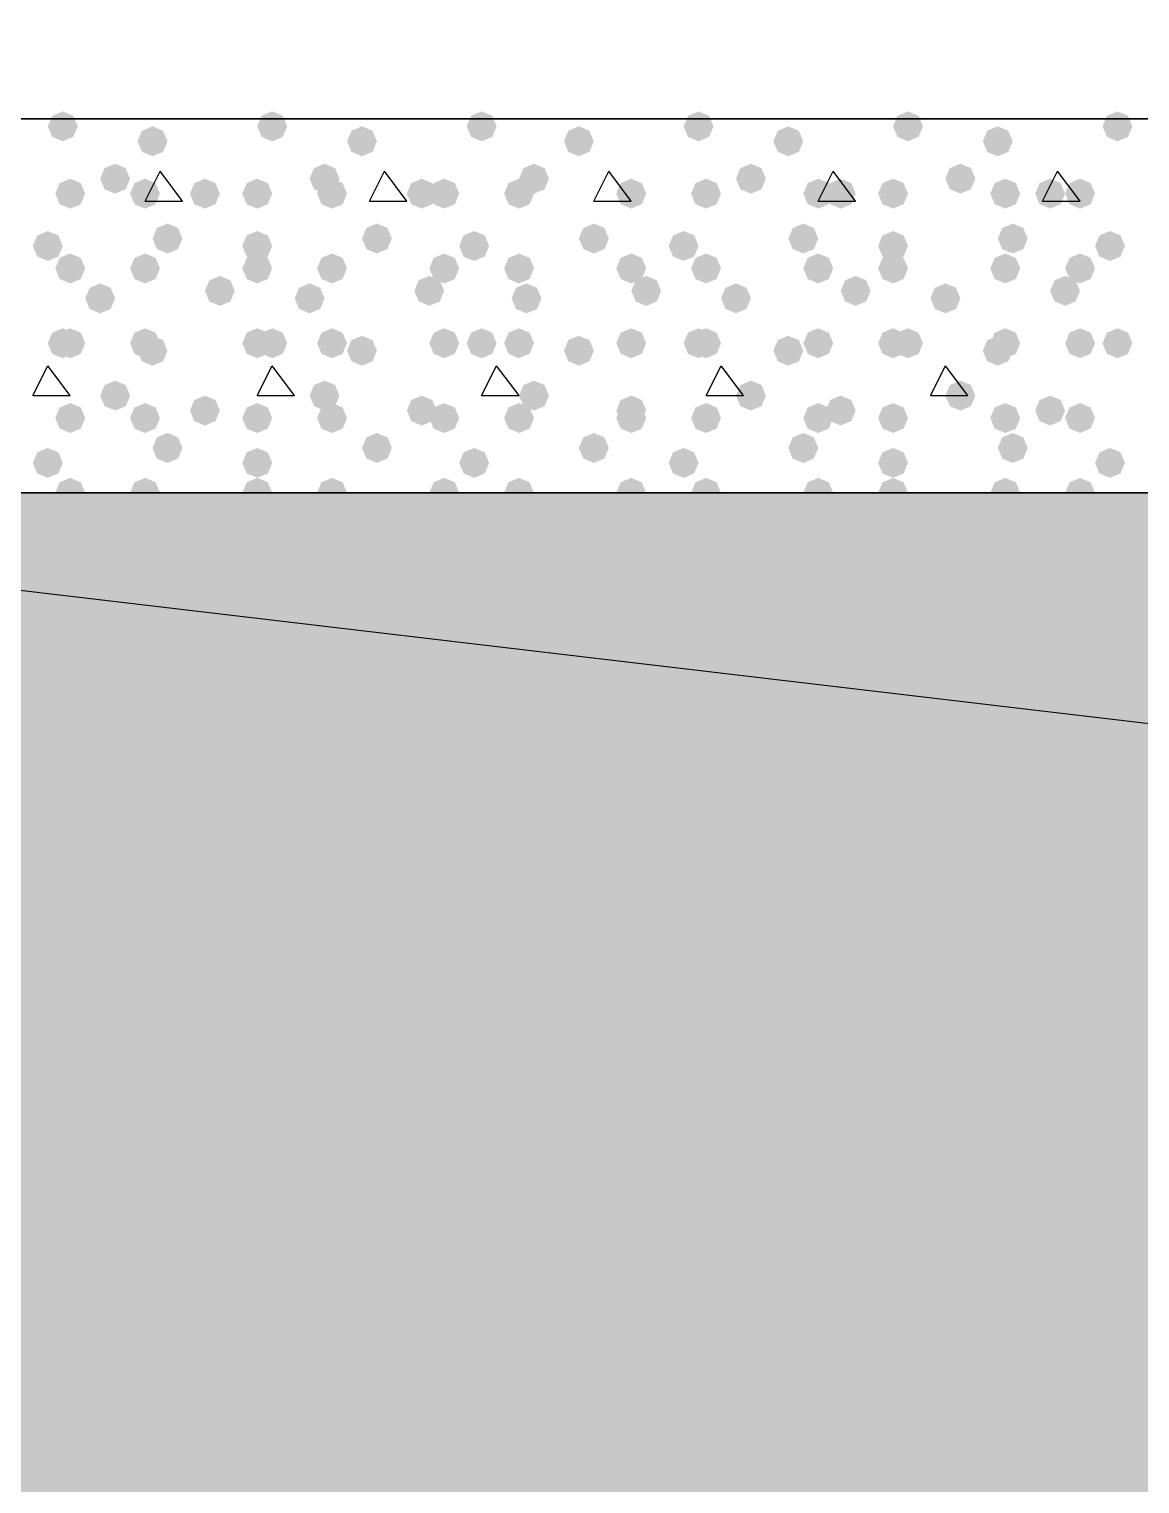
# Model space of a CAD drawing. Header units: millimetres. Extents: x 0 to 420, y 0 to 297.
# Drawn here: x 222.82 to 229.11, y 121.31 to 129.54 of the extents above; entities that cross this region are included whole.
import ezdxf

# ---------------------------------------------------------------- set-up
doc = ezdxf.new("R2010")
doc.units = ezdxf.units.MM
doc.layers.get('0').update_dxf_attribs({"linetype": 'CONTINUOUS'})

msp = doc.modelspace()

# ---------------------------------------------------------------- hatches: boundary and pattern name
at = {"true_color": 0x000008}
for points in [[(223.096667, 128.989667), (223.071796, 128.929871), (223.012, 128.905), (222.952204, 128.929871), (222.927333, 128.989667), (222.952204, 129.049462), (223.012, 129.074333), (223.071796, 129.049463)], [(224.282, 128.989667), (224.257129, 128.929871), (224.197333, 128.905), (224.137538, 128.929871), (224.112667, 128.989667), (224.137537, 129.049462), (224.197333, 129.074333), (224.257129, 129.049463)], [(225.467333, 128.989667), (225.442462, 128.929871), (225.382667, 128.905), (225.322871, 128.929871), (225.298, 128.989667), (225.322871, 129.049462), (225.382667, 129.074333), (225.442462, 129.049463)], [(226.695, 128.989667), (226.670129, 128.929871), (226.610333, 128.905), (226.550538, 128.929871), (226.525667, 128.989667), (226.550537, 129.049462), (226.610333, 129.074333), (226.670129, 129.049463)], [(227.880333, 128.989667), (227.855462, 128.929871), (227.795667, 128.905), (227.735871, 128.929871), (227.711, 128.989667), (227.735871, 129.049462), (227.795667, 129.074333), (227.855462, 129.049463)], [(229.065667, 128.989667), (229.040796, 128.929871), (228.981, 128.905), (228.921204, 128.929871), (228.896333, 128.989667), (228.921204, 129.049462), (228.981, 129.074333), (229.040796, 129.049463)], [(223.604667, 128.905), (223.579796, 128.845204), (223.52, 128.820333), (223.460204, 128.845204), (223.435333, 128.905), (223.460204, 128.964796), (223.52, 128.989667), (223.579796, 128.964796)], [(224.79, 128.905), (224.765129, 128.845204), (224.705333, 128.820333), (224.645538, 128.845204), (224.620667, 128.905), (224.645537, 128.964796), (224.705333, 128.989667), (224.765129, 128.964796)], [(226.017667, 128.905), (225.992796, 128.845204), (225.933, 128.820333), (225.873204, 128.845204), (225.848333, 128.905), (225.873204, 128.964796), (225.933, 128.989667), (225.992796, 128.964796)], [(227.203, 128.905), (227.178129, 128.845204), (227.118333, 128.820333), (227.058538, 128.845204), (227.033667, 128.905), (227.058537, 128.964796), (227.118333, 128.989667), (227.178129, 128.964796)], [(228.388333, 128.905), (228.363463, 128.845204), (228.303667, 128.820333), (228.243871, 128.845204), (228.219, 128.905), (228.243871, 128.964796), (228.303667, 128.989667), (228.363462, 128.964796)], [(223.393, 128.693333), (223.368129, 128.633537), (223.308333, 128.608667), (223.248538, 128.633537), (223.223667, 128.693333), (223.248537, 128.753129), (223.308333, 128.778), (223.368129, 128.753129)], [(224.578333, 128.693333), (224.553462, 128.633537), (224.493667, 128.608667), (224.433871, 128.633537), (224.409, 128.693333), (224.433871, 128.753129), (224.493667, 128.778), (224.553462, 128.753129)], [(225.763667, 128.693333), (225.738796, 128.633537), (225.679, 128.608667), (225.619204, 128.633537), (225.594333, 128.693333), (225.619204, 128.753129), (225.679, 128.778), (225.738796, 128.753129)], [(226.991333, 128.693333), (226.966462, 128.633537), (226.906667, 128.608667), (226.846871, 128.633537), (226.822, 128.693333), (226.846871, 128.753129), (226.906667, 128.778), (226.966462, 128.753129)], [(228.176667, 128.693333), (228.151796, 128.633537), (228.092, 128.608667), (228.032204, 128.633537), (228.007333, 128.693333), (228.032204, 128.753129), (228.092, 128.778), (228.151796, 128.753129)], [(223.139, 128.608667), (223.114129, 128.548871), (223.054333, 128.524), (222.994538, 128.548871), (222.969667, 128.608667), (222.994537, 128.668462), (223.054333, 128.693333), (223.114129, 128.668463)], [(223.562333, 128.608667), (223.537463, 128.548871), (223.477667, 128.524), (223.417871, 128.548871), (223.393, 128.608667), (223.417871, 128.668462), (223.477667, 128.693333), (223.537462, 128.668463)], [(223.901, 128.608667), (223.876129, 128.548871), (223.816333, 128.524), (223.756538, 128.548871), (223.731667, 128.608667), (223.756537, 128.668462), (223.816333, 128.693333), (223.876129, 128.668463)], [(224.197333, 128.608667), (224.172462, 128.548871), (224.112667, 128.524), (224.052871, 128.548871), (224.028, 128.608667), (224.052871, 128.668462), (224.112667, 128.693333), (224.172462, 128.668463)], [(224.620667, 128.608667), (224.595796, 128.548871), (224.536, 128.524), (224.476204, 128.548871), (224.451333, 128.608667), (224.476204, 128.668462), (224.536, 128.693333), (224.595796, 128.668463)], [(225.128667, 128.608667), (225.103796, 128.548871), (225.044, 128.524), (224.984204, 128.548871), (224.959333, 128.608667), (224.984204, 128.668462), (225.044, 128.693333), (225.103796, 128.668463)], [(225.255667, 128.608667), (225.230796, 128.548871), (225.171, 128.524), (225.111204, 128.548871), (225.086333, 128.608667), (225.111204, 128.668462), (225.171, 128.693333), (225.230796, 128.668463)], [(225.679, 128.608667), (225.654129, 128.548871), (225.594333, 128.524), (225.534538, 128.548871), (225.509667, 128.608667), (225.534537, 128.668462), (225.594333, 128.693333), (225.654129, 128.668463)], [(226.314, 128.608667), (226.289129, 128.548871), (226.229333, 128.524), (226.169537, 128.548871), (226.144667, 128.608667), (226.169537, 128.668462), (226.229333, 128.693333), (226.289129, 128.668463)], [(226.314, 128.608667), (226.289129, 128.548871), (226.229333, 128.524), (226.169537, 128.548871), (226.144667, 128.608667), (226.169537, 128.668462), (226.229333, 128.693333), (226.289129, 128.668463)], [(226.737333, 128.608667), (226.712462, 128.548871), (226.652667, 128.524), (226.592871, 128.548871), (226.568, 128.608667), (226.592871, 128.668462), (226.652667, 128.693333), (226.712462, 128.668463)], [(227.372333, 128.608667), (227.347462, 128.548871), (227.287667, 128.524), (227.227871, 128.548871), (227.203, 128.608667), (227.227871, 128.668462), (227.287667, 128.693333), (227.347462, 128.668463)], [(227.499333, 128.608667), (227.474463, 128.548871), (227.414667, 128.524), (227.354871, 128.548871), (227.33, 128.608667), (227.354871, 128.668462), (227.414667, 128.693333), (227.474462, 128.668463)], [(227.795667, 128.608667), (227.770796, 128.548871), (227.711, 128.524), (227.651204, 128.548871), (227.626333, 128.608667), (227.651204, 128.668462), (227.711, 128.693333), (227.770796, 128.668463)], [(228.430667, 128.608667), (228.405796, 128.548871), (228.346, 128.524), (228.286204, 128.548871), (228.261333, 128.608667), (228.286204, 128.668462), (228.346, 128.693333), (228.405796, 128.668463)], [(228.684667, 128.608667), (228.659796, 128.548871), (228.6, 128.524), (228.540204, 128.548871), (228.515333, 128.608667), (228.540204, 128.668462), (228.6, 128.693333), (228.659796, 128.668463)], [(228.854, 128.608667), (228.829129, 128.548871), (228.769333, 128.524), (228.709538, 128.548871), (228.684667, 128.608667), (228.709537, 128.668462), (228.769333, 128.693333), (228.829129, 128.668463)], [(223.012, 128.312333), (222.987129, 128.252537), (222.927333, 128.227667), (222.867538, 128.252537), (222.842667, 128.312333), (222.867537, 128.372129), (222.927333, 128.397), (222.987129, 128.372129)], [(223.689333, 128.354667), (223.664463, 128.294871), (223.604667, 128.27), (223.544871, 128.294871), (223.52, 128.354667), (223.544871, 128.414462), (223.604667, 128.439333), (223.664462, 128.414463)], [(224.197333, 128.312333), (224.172462, 128.252537), (224.112667, 128.227667), (224.052871, 128.252537), (224.028, 128.312333), (224.052871, 128.372129), (224.112667, 128.397), (224.172462, 128.372129)], [(224.874667, 128.354667), (224.849796, 128.294871), (224.79, 128.27), (224.730204, 128.294871), (224.705333, 128.354667), (224.730204, 128.414462), (224.79, 128.439333), (224.849796, 128.414463)], [(225.425, 128.312333), (225.400129, 128.252537), (225.340333, 128.227667), (225.280538, 128.252537), (225.255667, 128.312333), (225.280537, 128.372129), (225.340333, 128.397), (225.400129, 128.372129)], [(226.102333, 128.354667), (226.077462, 128.294871), (226.017667, 128.27), (225.957871, 128.294871), (225.933, 128.354667), (225.957871, 128.414462), (226.017667, 128.439333), (226.077462, 128.414463)], [(226.610333, 128.312333), (226.585462, 128.252537), (226.525667, 128.227667), (226.465871, 128.252537), (226.441, 128.312333), (226.465871, 128.372129), (226.525667, 128.397), (226.585462, 128.372129)], [(227.287667, 128.354667), (227.262796, 128.294871), (227.203, 128.27), (227.143204, 128.294871), (227.118333, 128.354667), (227.143204, 128.414462), (227.203, 128.439333), (227.262796, 128.414463)], [(227.795667, 128.312333), (227.770796, 128.252537), (227.711, 128.227667), (227.651204, 128.252537), (227.626333, 128.312333), (227.651204, 128.372129), (227.711, 128.397), (227.770796, 128.372129)], [(228.473, 128.354667), (228.448129, 128.294871), (228.388333, 128.27), (228.328537, 128.294871), (228.303667, 128.354667), (228.328537, 128.414462), (228.388333, 128.439333), (228.448129, 128.414463)], [(229.023333, 128.312333), (228.998462, 128.252537), (228.938667, 128.227667), (228.878871, 128.252537), (228.854, 128.312333), (228.878871, 128.372129), (228.938667, 128.397), (228.998462, 128.372129)], [(223.139, 128.185333), (223.114129, 128.125538), (223.054333, 128.100667), (222.994538, 128.125538), (222.969667, 128.185333), (222.994537, 128.245129), (223.054333, 128.27), (223.114129, 128.245129)], [(223.562333, 128.185333), (223.537463, 128.125538), (223.477667, 128.100667), (223.417871, 128.125538), (223.393, 128.185333), (223.417871, 128.245129), (223.477667, 128.27), (223.537462, 128.245129)], [(224.197333, 128.185333), (224.172462, 128.125538), (224.112667, 128.100667), (224.052871, 128.125538), (224.028, 128.185333), (224.052871, 128.245129), (224.112667, 128.27), (224.172462, 128.245129)], [(224.620667, 128.185333), (224.595796, 128.125538), (224.536, 128.100667), (224.476204, 128.125538), (224.451333, 128.185333), (224.476204, 128.245129), (224.536, 128.27), (224.595796, 128.245129)], [(225.255667, 128.185333), (225.230796, 128.125538), (225.171, 128.100667), (225.111204, 128.125538), (225.086333, 128.185333), (225.111204, 128.245129), (225.171, 128.27), (225.230796, 128.245129)], [(225.679, 128.185333), (225.654129, 128.125538), (225.594333, 128.100667), (225.534538, 128.125538), (225.509667, 128.185333), (225.534537, 128.245129), (225.594333, 128.27), (225.654129, 128.245129)], [(226.314, 128.185333), (226.289129, 128.125538), (226.229333, 128.100667), (226.169537, 128.125538), (226.144667, 128.185333), (226.169537, 128.245129), (226.229333, 128.27), (226.289129, 128.245129)], [(226.737333, 128.185333), (226.712462, 128.125538), (226.652667, 128.100667), (226.592871, 128.125538), (226.568, 128.185333), (226.592871, 128.245129), (226.652667, 128.27), (226.712462, 128.245129)], [(227.372333, 128.185333), (227.347462, 128.125538), (227.287667, 128.100667), (227.227871, 128.125538), (227.203, 128.185333), (227.227871, 128.245129), (227.287667, 128.27), (227.347462, 128.245129)], [(227.795667, 128.185333), (227.770796, 128.125538), (227.711, 128.100667), (227.651204, 128.125538), (227.626333, 128.185333), (227.651204, 128.245129), (227.711, 128.27), (227.770796, 128.245129)], [(228.430667, 128.185333), (228.405796, 128.125538), (228.346, 128.100667), (228.286204, 128.125538), (228.261333, 128.185333), (228.286204, 128.245129), (228.346, 128.27), (228.405796, 128.245129)], [(228.854, 128.185333), (228.829129, 128.125538), (228.769333, 128.100667), (228.709538, 128.125538), (228.684667, 128.185333), (228.709537, 128.245129), (228.769333, 128.27), (228.829129, 128.245129)], [(223.985667, 128.058333), (223.960796, 127.998538), (223.901, 127.973667), (223.841204, 127.998538), (223.816333, 128.058333), (223.841204, 128.118129), (223.901, 128.143), (223.960796, 128.118129)], [(225.171, 128.058333), (225.146129, 127.998538), (225.086333, 127.973667), (225.026538, 127.998538), (225.001667, 128.058333), (225.026537, 128.118129), (225.086333, 128.143), (225.146129, 128.118129)], [(226.398667, 128.058333), (226.373796, 127.998538), (226.314, 127.973667), (226.254204, 127.998538), (226.229333, 128.058333), (226.254204, 128.118129), (226.314, 128.143), (226.373796, 128.118129)], [(227.584, 128.058333), (227.559129, 127.998538), (227.499333, 127.973667), (227.439538, 127.998538), (227.414667, 128.058333), (227.439537, 128.118129), (227.499333, 128.143), (227.559129, 128.118129)], [(228.769333, 128.058333), (228.744463, 127.998538), (228.684667, 127.973667), (228.624871, 127.998538), (228.6, 128.058333), (228.624871, 128.118129), (228.684667, 128.143), (228.744462, 128.118129)], [(223.308333, 128.016), (223.283462, 127.956204), (223.223667, 127.931333), (223.163871, 127.956204), (223.139, 128.016), (223.163871, 128.075796), (223.223667, 128.100667), (223.283462, 128.075796)], [(224.493667, 128.016), (224.468796, 127.956204), (224.409, 127.931333), (224.349204, 127.956204), (224.324333, 128.016), (224.349204, 128.075796), (224.409, 128.100667), (224.468796, 128.075796)], [(225.721333, 128.016), (225.696463, 127.956204), (225.636667, 127.931333), (225.576871, 127.956204), (225.552, 128.016), (225.576871, 128.075796), (225.636667, 128.100667), (225.696462, 128.075796)], [(226.906667, 128.016), (226.881796, 127.956204), (226.822, 127.931333), (226.762204, 127.956204), (226.737333, 128.016), (226.762204, 128.075796), (226.822, 128.100667), (226.881796, 128.075796)], [(228.092, 128.016), (228.067129, 127.956204), (228.007333, 127.931333), (227.947538, 127.956204), (227.922667, 128.016), (227.947537, 128.075796), (228.007333, 128.100667), (228.067129, 128.075796)], [(223.096667, 127.762), (223.071796, 127.702204), (223.012, 127.677333), (222.952204, 127.702204), (222.927333, 127.762), (222.952204, 127.821796), (223.012, 127.846667), (223.071796, 127.821796)], [(223.139, 127.762), (223.114129, 127.702204), (223.054333, 127.677333), (222.994538, 127.702204), (222.969667, 127.762), (222.994537, 127.821796), (223.054333, 127.846667), (223.114129, 127.821796)], [(223.562333, 127.762), (223.537463, 127.702204), (223.477667, 127.677333), (223.417871, 127.702204), (223.393, 127.762), (223.417871, 127.821796), (223.477667, 127.846667), (223.537462, 127.821796)], [(223.604667, 127.719667), (223.579796, 127.659871), (223.52, 127.635), (223.460204, 127.659871), (223.435333, 127.719667), (223.460204, 127.779462), (223.52, 127.804333), (223.579796, 127.779463)], [(224.197333, 127.762), (224.172462, 127.702204), (224.112667, 127.677333), (224.052871, 127.702204), (224.028, 127.762), (224.052871, 127.821796), (224.112667, 127.846667), (224.172462, 127.821796)], [(224.282, 127.762), (224.257129, 127.702204), (224.197333, 127.677333), (224.137538, 127.702204), (224.112667, 127.762), (224.137537, 127.821796), (224.197333, 127.846667), (224.257129, 127.821796)], [(224.620667, 127.762), (224.595796, 127.702204), (224.536, 127.677333), (224.476204, 127.702204), (224.451333, 127.762), (224.476204, 127.821796), (224.536, 127.846667), (224.595796, 127.821796)], [(224.79, 127.719667), (224.765129, 127.659871), (224.705333, 127.635), (224.645538, 127.659871), (224.620667, 127.719667), (224.645537, 127.779462), (224.705333, 127.804333), (224.765129, 127.779463)], [(225.255667, 127.762), (225.230796, 127.702204), (225.171, 127.677333), (225.111204, 127.702204), (225.086333, 127.762), (225.111204, 127.821796), (225.171, 127.846667), (225.230796, 127.821796)], [(225.467333, 127.762), (225.442462, 127.702204), (225.382667, 127.677333), (225.322871, 127.702204), (225.298, 127.762), (225.322871, 127.821796), (225.382667, 127.846667), (225.442462, 127.821796)], [(225.679, 127.762), (225.654129, 127.702204), (225.594333, 127.677333), (225.534538, 127.702204), (225.509667, 127.762), (225.534537, 127.821796), (225.594333, 127.846667), (225.654129, 127.821796)], [(226.017667, 127.719667), (225.992796, 127.659871), (225.933, 127.635), (225.873204, 127.659871), (225.848333, 127.719667), (225.873204, 127.779462), (225.933, 127.804333), (225.992796, 127.779463)], [(226.314, 127.762), (226.289129, 127.702204), (226.229333, 127.677333), (226.169537, 127.702204), (226.144667, 127.762), (226.169537, 127.821796), (226.229333, 127.846667), (226.289129, 127.821796)], [(226.695, 127.762), (226.670129, 127.702204), (226.610333, 127.677333), (226.550538, 127.702204), (226.525667, 127.762), (226.550537, 127.821796), (226.610333, 127.846667), (226.670129, 127.821796)], [(226.737333, 127.762), (226.712462, 127.702204), (226.652667, 127.677333), (226.592871, 127.702204), (226.568, 127.762), (226.592871, 127.821796), (226.652667, 127.846667), (226.712462, 127.821796)], [(227.203, 127.719667), (227.178129, 127.659871), (227.118333, 127.635), (227.058538, 127.659871), (227.033667, 127.719667), (227.058537, 127.779462), (227.118333, 127.804333), (227.178129, 127.779463)], [(227.372333, 127.762), (227.347462, 127.702204), (227.287667, 127.677333), (227.227871, 127.702204), (227.203, 127.762), (227.227871, 127.821796), (227.287667, 127.846667), (227.347462, 127.821796)], [(227.795667, 127.762), (227.770796, 127.702204), (227.711, 127.677333), (227.651204, 127.702204), (227.626333, 127.762), (227.651204, 127.821796), (227.711, 127.846667), (227.770796, 127.821796)], [(227.880333, 127.762), (227.855462, 127.702204), (227.795667, 127.677333), (227.735871, 127.702204), (227.711, 127.762), (227.735871, 127.821796), (227.795667, 127.846667), (227.855462, 127.821796)], [(228.388333, 127.719667), (228.363463, 127.659871), (228.303667, 127.635), (228.243871, 127.659871), (228.219, 127.719667), (228.243871, 127.779462), (228.303667, 127.804333), (228.363462, 127.779463)], [(228.430667, 127.762), (228.405796, 127.702204), (228.346, 127.677333), (228.286204, 127.702204), (228.261333, 127.762), (228.286204, 127.821796), (228.346, 127.846667), (228.405796, 127.821796)], [(228.854, 127.762), (228.829129, 127.702204), (228.769333, 127.677333), (228.709538, 127.702204), (228.684667, 127.762), (228.709537, 127.821796), (228.769333, 127.846667), (228.829129, 127.821796)], [(229.065667, 127.762), (229.040796, 127.702204), (228.981, 127.677333), (228.921204, 127.702204), (228.896333, 127.762), (228.921204, 127.821796), (228.981, 127.846667), (229.040796, 127.821796)], [(223.393, 127.465667), (223.368129, 127.405871), (223.308333, 127.381), (223.248538, 127.405871), (223.223667, 127.465667), (223.248537, 127.525462), (223.308333, 127.550333), (223.368129, 127.525463)], [(224.578333, 127.465667), (224.553462, 127.405871), (224.493667, 127.381), (224.433871, 127.405871), (224.409, 127.465667), (224.433871, 127.525462), (224.493667, 127.550333), (224.553462, 127.525463)], [(225.763667, 127.465667), (225.738796, 127.405871), (225.679, 127.381), (225.619204, 127.405871), (225.594333, 127.465667), (225.619204, 127.525462), (225.679, 127.550333), (225.738796, 127.525463)], [(226.991333, 127.465667), (226.966462, 127.405871), (226.906667, 127.381), (226.846871, 127.405871), (226.822, 127.465667), (226.846871, 127.525462), (226.906667, 127.550333), (226.966462, 127.525463)], [(228.176667, 127.465667), (228.151796, 127.405871), (228.092, 127.381), (228.032204, 127.405871), (228.007333, 127.465667), (228.032204, 127.525462), (228.092, 127.550333), (228.151796, 127.525463)], [(223.901, 127.381), (223.876129, 127.321204), (223.816333, 127.296333), (223.756538, 127.321204), (223.731667, 127.381), (223.756537, 127.440796), (223.816333, 127.465667), (223.876129, 127.440796)], [(225.128667, 127.381), (225.103796, 127.321204), (225.044, 127.296333), (224.984204, 127.321204), (224.959333, 127.381), (224.984204, 127.440796), (225.044, 127.465667), (225.103796, 127.440796)], [(226.314, 127.381), (226.289129, 127.321204), (226.229333, 127.296333), (226.169537, 127.321204), (226.144667, 127.381), (226.169537, 127.440796), (226.229333, 127.465667), (226.289129, 127.440796)], [(227.499333, 127.381), (227.474463, 127.321204), (227.414667, 127.296333), (227.354871, 127.321204), (227.33, 127.381), (227.354871, 127.440796), (227.414667, 127.465667), (227.474462, 127.440796)], [(228.684667, 127.381), (228.659796, 127.321204), (228.6, 127.296333), (228.540204, 127.321204), (228.515333, 127.381), (228.540204, 127.440796), (228.6, 127.465667), (228.659796, 127.440796)], [(223.139, 127.338667), (223.114129, 127.278871), (223.054333, 127.254), (222.994538, 127.278871), (222.969667, 127.338667), (222.994537, 127.398462), (223.054333, 127.423333), (223.114129, 127.398463)], [(223.562333, 127.338667), (223.537463, 127.278871), (223.477667, 127.254), (223.417871, 127.278871), (223.393, 127.338667), (223.417871, 127.398462), (223.477667, 127.423333), (223.537462, 127.398463)], [(224.197333, 127.338667), (224.172462, 127.278871), (224.112667, 127.254), (224.052871, 127.278871), (224.028, 127.338667), (224.052871, 127.398462), (224.112667, 127.423333), (224.172462, 127.398463)], [(224.620667, 127.338667), (224.595796, 127.278871), (224.536, 127.254), (224.476204, 127.278871), (224.451333, 127.338667), (224.476204, 127.398462), (224.536, 127.423333), (224.595796, 127.398463)], [(225.255667, 127.338667), (225.230796, 127.278871), (225.171, 127.254), (225.111204, 127.278871), (225.086333, 127.338667), (225.111204, 127.398462), (225.171, 127.423333), (225.230796, 127.398463)], [(225.679, 127.338667), (225.654129, 127.278871), (225.594333, 127.254), (225.534538, 127.278871), (225.509667, 127.338667), (225.534537, 127.398462), (225.594333, 127.423333), (225.654129, 127.398463)], [(226.314, 127.338667), (226.289129, 127.278871), (226.229333, 127.254), (226.169537, 127.278871), (226.144667, 127.338667), (226.169537, 127.398462), (226.229333, 127.423333), (226.289129, 127.398463)], [(226.737333, 127.338667), (226.712462, 127.278871), (226.652667, 127.254), (226.592871, 127.278871), (226.568, 127.338667), (226.592871, 127.398462), (226.652667, 127.423333), (226.712462, 127.398463)], [(227.372333, 127.338667), (227.347462, 127.278871), (227.287667, 127.254), (227.227871, 127.278871), (227.203, 127.338667), (227.227871, 127.398462), (227.287667, 127.423333), (227.347462, 127.398463)], [(227.795667, 127.338667), (227.770796, 127.278871), (227.711, 127.254), (227.651204, 127.278871), (227.626333, 127.338667), (227.651204, 127.398462), (227.711, 127.423333), (227.770796, 127.398463)], [(228.430667, 127.338667), (228.405796, 127.278871), (228.346, 127.254), (228.286204, 127.278871), (228.261333, 127.338667), (228.286204, 127.398462), (228.346, 127.423333), (228.405796, 127.398463)], [(228.854, 127.338667), (228.829129, 127.278871), (228.769333, 127.254), (228.709538, 127.278871), (228.684667, 127.338667), (228.709537, 127.398462), (228.769333, 127.423333), (228.829129, 127.398463)], [(223.689333, 127.169333), (223.664463, 127.109537), (223.604667, 127.084667), (223.544871, 127.109537), (223.52, 127.169333), (223.544871, 127.229129), (223.604667, 127.254), (223.664462, 127.229129)], [(224.874667, 127.169333), (224.849796, 127.109537), (224.79, 127.084667), (224.730204, 127.109537), (224.705333, 127.169333), (224.730204, 127.229129), (224.79, 127.254), (224.849796, 127.229129)], [(226.102333, 127.169333), (226.077462, 127.109537), (226.017667, 127.084667), (225.957871, 127.109537), (225.933, 127.169333), (225.957871, 127.229129), (226.017667, 127.254), (226.077462, 127.229129)], [(227.287667, 127.169333), (227.262796, 127.109537), (227.203, 127.084667), (227.143204, 127.109537), (227.118333, 127.169333), (227.143204, 127.229129), (227.203, 127.254), (227.262796, 127.229129)], [(228.473, 127.169333), (228.448129, 127.109537), (228.388333, 127.084667), (228.328537, 127.109537), (228.303667, 127.169333), (228.328537, 127.229129), (228.388333, 127.254), (228.448129, 127.229129)], [(223.012, 127.084667), (222.987129, 127.024871), (222.927333, 127), (222.867538, 127.024871), (222.842667, 127.084667), (222.867537, 127.144462), (222.927333, 127.169333), (222.987129, 127.144463)], [(224.197333, 127.084667), (224.172462, 127.024871), (224.112667, 127), (224.052871, 127.024871), (224.028, 127.084667), (224.052871, 127.144462), (224.112667, 127.169333), (224.172462, 127.144463)], [(225.425, 127.084667), (225.400129, 127.024871), (225.340333, 127), (225.280538, 127.024871), (225.255667, 127.084667), (225.280537, 127.144462), (225.340333, 127.169333), (225.400129, 127.144463)], [(226.610333, 127.084667), (226.585462, 127.024871), (226.525667, 127), (226.465871, 127.024871), (226.441, 127.084667), (226.465871, 127.144462), (226.525667, 127.169333), (226.585462, 127.144463)], [(227.795667, 127.084667), (227.770796, 127.024871), (227.711, 127), (227.651204, 127.024871), (227.626333, 127.084667), (227.651204, 127.144462), (227.711, 127.169333), (227.770796, 127.144463)], [(229.023333, 127.084667), (228.998462, 127.024871), (228.938667, 127), (228.878871, 127.024871), (228.854, 127.084667), (228.878871, 127.144462), (228.938667, 127.169333), (228.998462, 127.144463)], [(223.139, 126.915333), (223.114129, 126.855538), (223.054333, 126.830667), (222.994538, 126.855538), (222.969667, 126.915333), (222.994537, 126.975129), (223.054333, 127), (223.114129, 126.975129)], [(223.562333, 126.915333), (223.537463, 126.855538), (223.477667, 126.830667), (223.417871, 126.855538), (223.393, 126.915333), (223.417871, 126.975129), (223.477667, 127), (223.537462, 126.975129)], [(224.197333, 126.915333), (224.172462, 126.855538), (224.112667, 126.830667), (224.052871, 126.855538), (224.028, 126.915333), (224.052871, 126.975129), (224.112667, 127), (224.172462, 126.975129)], [(224.620667, 126.915333), (224.595796, 126.855538), (224.536, 126.830667), (224.476204, 126.855538), (224.451333, 126.915333), (224.476204, 126.975129), (224.536, 127), (224.595796, 126.975129)], [(225.255667, 126.915333), (225.230796, 126.855538), (225.171, 126.830667), (225.111204, 126.855538), (225.086333, 126.915333), (225.111204, 126.975129), (225.171, 127), (225.230796, 126.975129)], [(225.679, 126.915333), (225.654129, 126.855538), (225.594333, 126.830667), (225.534538, 126.855538), (225.509667, 126.915333), (225.534537, 126.975129), (225.594333, 127), (225.654129, 126.975129)], [(226.314, 126.915333), (226.289129, 126.855538), (226.229333, 126.830667), (226.169537, 126.855538), (226.144667, 126.915333), (226.169537, 126.975129), (226.229333, 127), (226.289129, 126.975129)], [(226.737333, 126.915333), (226.712462, 126.855538), (226.652667, 126.830667), (226.592871, 126.855538), (226.568, 126.915333), (226.592871, 126.975129), (226.652667, 127), (226.712462, 126.975129)], [(227.372333, 126.915333), (227.347462, 126.855538), (227.287667, 126.830667), (227.227871, 126.855538), (227.203, 126.915333), (227.227871, 126.975129), (227.287667, 127), (227.347462, 126.975129)], [(227.795667, 126.915333), (227.770796, 126.855538), (227.711, 126.830667), (227.651204, 126.855538), (227.626333, 126.915333), (227.651204, 126.975129), (227.711, 127), (227.770796, 126.975129)], [(228.430667, 126.915333), (228.405796, 126.855538), (228.346, 126.830667), (228.286204, 126.855538), (228.261333, 126.915333), (228.286204, 126.975129), (228.346, 127), (228.405796, 126.975129)], [(228.854, 126.915333), (228.829129, 126.855538), (228.769333, 126.830667), (228.709538, 126.855538), (228.684667, 126.915333), (228.709537, 126.975129), (228.769333, 127), (228.829129, 126.975129)]]:
    msp.add_hatch(color=0, dxfattribs=at).paths.add_polyline_path(points, flags=0)
h = msp.add_hatch(color=0, dxfattribs=at)
h.paths.add_polyline_path([(379.518333, 126.915333), (218.101333, 126.915333), (379.518333, 107.865333)], flags=0)
h.paths.add_polyline_path([(218.101333, 126.915333), (379.518333, 107.865333), (218.101333, 107.865333)], flags=0)

# ---------------------------------------------------------------- linework, layer by layer
at = {"color": 0, "true_color": 0x000007}
msp.add_lwpolyline([(32.342667, 126.915333), (32.342667, 150.241), (380.576667, 150.241), (380.576667, 126.915333), (218.101333, 126.915333), (218.101333, 105.748667), (194.775667, 105.748667), (194.775667, 126.915333)], close=True, dxfattribs=at)
msp.add_lwpolyline([(32.342667, 126.915333), (32.342667, 150.241), (380.576667, 150.241), (380.576667, 126.915333), (218.101333, 126.915333), (218.101333, 105.748667), (194.775667, 105.748667), (194.775667, 126.915333)], close=True, dxfattribs=at)
at = {"color": 0, "true_color": 0x0000fd}
msp.add_lwpolyline([(215.984667, 129.032), (378.46, 129.032), (378.46, 148.124333), (34.459333, 148.124333), (34.459333, 129.032), (196.934667, 129.032), (196.934667, 107.865333), (215.984667, 107.865333)], close=True, dxfattribs=at)
at = {"color": 0, "true_color": 0x000007}
for points in [[(237.193667, 129.032), (218.101333, 129.032)], [(218.101333, 126.915333), (237.193667, 126.915333)]]:
    msp.add_lwpolyline(points, dxfattribs=at)
at = {"color": 0, "true_color": 0x000008}
for points in [[(223.477667, 128.566333), (223.562333, 128.735667)], [(223.689333, 128.566333), (223.562333, 128.735667)], [(224.747667, 128.566333), (224.832333, 128.735667)], [(224.959333, 128.566333), (224.832333, 128.735667)], [(226.017667, 128.566333), (226.102333, 128.735667)], [(226.229333, 128.566333), (226.102333, 128.735667)], [(227.287667, 128.566333), (227.372333, 128.735667)], [(227.499333, 128.566333), (227.372333, 128.735667)], [(228.557667, 128.566333), (228.642333, 128.735667)], [(228.769333, 128.566333), (228.642333, 128.735667)], [(223.477667, 128.566333), (223.689333, 128.566333)], [(224.747667, 128.566333), (224.959333, 128.566333)], [(226.017667, 128.566333), (226.229333, 128.566333)], [(227.287667, 128.566333), (227.499333, 128.566333)], [(228.557667, 128.566333), (228.769333, 128.566333)], [(222.842667, 127.465667), (222.927333, 127.635)], [(223.054333, 127.465667), (222.927333, 127.635)], [(224.112667, 127.465667), (224.197333, 127.635)], [(224.324333, 127.465667), (224.197333, 127.635)], [(225.382667, 127.465667), (225.467333, 127.635)], [(225.594333, 127.465667), (225.467333, 127.635)], [(226.652667, 127.465667), (226.737333, 127.635)], [(226.864333, 127.465667), (226.737333, 127.635)], [(227.922667, 127.465667), (228.007333, 127.635)], [(228.134333, 127.465667), (228.007333, 127.635)], [(222.842667, 127.465667), (223.054333, 127.465667)], [(224.112667, 127.465667), (224.324333, 127.465667)], [(225.382667, 127.465667), (225.594333, 127.465667)], [(226.652667, 127.465667), (226.864333, 127.465667)], [(227.922667, 127.465667), (228.134333, 127.465667)]]:
    msp.add_lwpolyline(points, dxfattribs=at)
for points in [[(379.518333, 126.915333), (218.101333, 126.915333), (379.518333, 107.865333)], [(218.101333, 126.915333), (379.518333, 107.865333), (218.101333, 107.865333)]]:
    msp.add_lwpolyline(points, close=True, dxfattribs=at)

doc.saveas('drawing.dxf')
